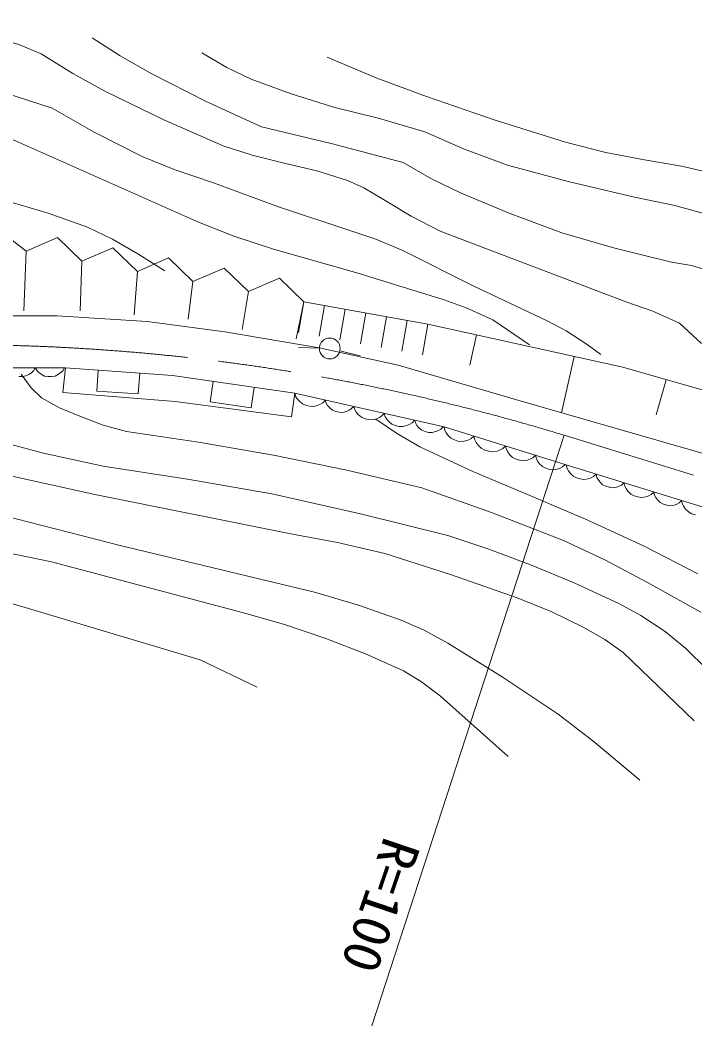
# Model space of a CAD drawing. Units: millimetres, scale not verified. Extents: x 40000 to 680000, y 20000 to 380000.
# Drawn here: x 212904 to 245312, y 283644 to 331974 of the extents above; entities that cross this region are included whole.
import ezdxf
from ezdxf.enums import TextEntityAlignment as Align

# ---------------------------------------------------------------- set-up
doc = ezdxf.new("R2010")
doc.units = ezdxf.units.MM
doc.header["$LTSCALE"] = 1000
doc.linetypes.add('CHAIN', pattern=[18.5, 12, -1.5, 3.5, -1.5])
for name, color, linetype, lineweight in [('M-BGD', 7, 'Continuous', 13), ('M-BMK', 2, 'CHAIN', 13), ('M-STR-HTXT', 7, 'Continuous', 13)]:
    doc.layers.add(name, color=color, linetype=linetype, lineweight=lineweight)
doc.styles.add('ＭＳ ゴシック', font='')
doc.styles.get('ＭＳ ゴシック').set_extended_font_data('MS Gothic')

msp = doc.modelspace()

# ---------------------------------------------------------------- linework, layer by layer
at = {"layer": 'M-BGD'}
for p, q in [((211754, 321993), (213200, 320875)), ((213200, 320875), (214696, 321521)), ((214696, 321521), (215867, 320388)), ((215867, 320388), (217362, 321034)), ((217362, 321034), (218534, 319901)), ((213200, 320875), (213082, 317997)), ((218534, 319901), (220029, 320547)), ((220029, 320547), (221201, 319414)), ((215867, 320388), (215790, 317997)), ((221201, 319414), (222696, 320060)), ((222696, 320060), (223867, 318927)), ((218534, 319901), (218389, 317809)), ((223867, 318927), (225363, 319573)), ((225363, 319573), (226534, 318440)), ((221201, 319414), (220979, 317597)), ((223867, 318927), (223569, 317102)), ((226534, 318440), (226158, 316655)), ((226534, 318440), (226267, 316964)), ((226534, 318440), (232491, 317361)), ((227527, 318260), (227260, 316784)), ((228520, 318080), (228253, 316604)), ((203088, 317765), (214676, 317765)), ((214676, 317765), (219012, 317496)), ((229513, 317901), (229246, 316425)), ((230506, 317721), (230238, 316245)), ((231499, 317541), (231231, 316065)), ((219012, 317496), (222733, 316998)), ((232491, 317361), (232224, 315885)), ((232491, 317361), (241846, 315294)), ((222733, 316998), (227261, 316230)), ((234830, 316844), (234511, 315401)), ((227277, 316212), (226278, 316246)), ((227261, 316230), (231059, 315386)), ((228263, 316077), (229234, 315841)), ((239507, 315811), (238908, 313102)), ((203534, 315301), (215080, 315260)), ((213465, 315042), (213550, 315126)), ((213550, 315126), (213634, 315265)), ((213634, 315265), (213718, 315125)), ((213718, 315125), (213801, 315041)), ((214865, 315037), (214950, 315121)), ((214950, 315121), (215034, 315261)), ((214959, 314086), (215080, 315260)), ((215080, 315260), (220223, 314896)), ((216654, 315149), (216584, 314151)), ((231059, 315386), (236700, 313736)), ((241846, 315294), (250215, 312903)), ((212849, 314848), (213017, 314848)), ((213017, 314848), (213185, 314875)), ((213185, 314875), (213353, 314958)), ((213353, 314958), (213465, 315042)), ((213801, 315041), (213913, 314957)), ((213913, 314957), (214081, 314872)), ((214081, 314872), (214249, 314843)), ((214249, 314843), (214417, 314843)), ((214417, 314843), (214585, 314870)), ((214585, 314870), (214753, 314954)), ((214753, 314954), (214865, 315037)), ((218579, 314010), (218649, 315007)), ((220223, 314896), (226096, 314045)), ((243938, 314696), (243456, 313011)), ((216584, 314151), (218579, 314010)), ((222170, 314614), (222027, 313624)), ((224006, 313338), (224149, 314327)), ((220345, 313641), (214959, 314086)), ((226096, 314045), (225934, 312912)), ((226096, 314045), (233264, 312426)), ((226096, 314045), (226150, 313879)), ((226150, 313879), (226218, 313772)), ((226218, 313772), (226315, 313657)), ((227438, 313588), (227559, 313715)), ((227559, 313715), (227610, 313560)), ((236700, 313736), (247251, 310705)), ((225934, 312912), (220345, 313641)), ((222027, 313624), (224006, 313338)), ((226315, 313657), (226471, 313530)), ((226471, 313530), (226640, 313461)), ((226640, 313461), (226816, 313421)), ((226816, 313421), (226998, 313411)), ((226998, 313411), (227193, 313459)), ((227193, 313459), (227330, 313520)), ((227330, 313520), (227438, 313588)), ((227610, 313560), (227673, 313459)), ((227673, 313459), (227764, 313353)), ((227764, 313353), (227909, 313234)), ((227909, 313234), (228067, 313169)), ((228583, 313168), (228711, 313225)), ((228711, 313225), (228811, 313288)), ((228811, 313288), (228924, 313406)), ((228924, 313406), (228979, 313240)), ((228979, 313240), (229047, 313132)), ((228067, 313169), (228231, 313132)), ((228231, 313132), (228401, 313123)), ((228401, 313123), (228583, 313168)), ((229047, 313132), (229144, 313018)), ((229144, 313018), (229300, 312891)), ((229300, 312891), (229469, 312822)), ((229469, 312822), (229644, 312782)), ((229644, 312782), (229827, 312772)), ((229827, 312772), (230022, 312820)), ((230022, 312820), (230159, 312881)), ((230159, 312881), (230266, 312949)), ((230266, 312949), (230387, 313076)), ((230387, 313076), (230442, 312909)), ((230442, 312909), (230510, 312802)), ((230510, 312802), (230607, 312688)), ((231730, 312618), (231850, 312745)), ((231850, 312745), (231902, 312590)), ((230607, 312688), (230763, 312560)), ((230763, 312560), (230932, 312491)), ((230932, 312491), (231107, 312452)), ((231107, 312452), (231290, 312441)), ((231290, 312441), (231485, 312489)), ((231485, 312489), (231622, 312551)), ((231622, 312551), (231730, 312618)), ((231902, 312590), (231965, 312489)), ((231965, 312489), (232056, 312383)), ((232056, 312383), (232201, 312264)), ((232201, 312264), (232359, 312200)), ((232875, 312198), (233003, 312255)), ((233003, 312255), (233103, 312318)), ((233103, 312318), (233216, 312436)), ((233264, 312426), (239136, 310603)), ((233264, 312426), (233305, 312256)), ((233305, 312256), (233364, 312143)), ((232359, 312200), (232523, 312162)), ((232523, 312162), (232693, 312153)), ((232693, 312153), (232875, 312198)), ((233364, 312143), (233452, 312022)), ((233452, 312022), (233598, 311882)), ((233598, 311882), (233761, 311800)), ((233761, 311800), (233932, 311747)), ((233932, 311747), (234113, 311722)), ((234113, 311722), (234312, 311755)), ((234312, 311755), (234453, 311805)), ((234453, 311805), (234566, 311864)), ((234566, 311864), (234696, 311981)), ((234696, 311981), (234740, 311800)), ((234740, 311800), (234804, 311680)), ((234804, 311680), (234897, 311550)), ((234897, 311550), (235052, 311401)), ((235052, 311401), (235226, 311314)), ((235226, 311314), (235410, 311257)), ((235410, 311257), (235603, 311231)), ((235603, 311231), (235814, 311265)), ((235814, 311265), (235965, 311319)), ((235965, 311319), (236085, 311382)), ((236085, 311382), (236224, 311507)), ((236224, 311507), (236266, 311337)), ((236266, 311337), (236325, 311224)), ((236325, 311224), (236413, 311103)), ((236413, 311103), (236558, 310963)), ((236558, 310963), (236721, 310881)), ((236721, 310881), (236893, 310828)), ((236893, 310828), (237074, 310803)), ((237074, 310803), (237273, 310836)), ((237273, 310836), (237414, 310886)), ((237414, 310886), (237526, 310946)), ((237526, 310946), (237657, 311062)), ((237657, 311062), (237698, 310892)), ((237698, 310892), (237758, 310780)), ((237758, 310780), (237846, 310658)), ((237846, 310658), (237991, 310519)), ((237991, 310519), (238154, 310437)), ((238154, 310437), (238326, 310383)), ((238326, 310383), (238507, 310359)), ((238507, 310359), (238705, 310391)), ((238705, 310391), (238846, 310442)), ((238846, 310442), (238959, 310501)), ((238959, 310501), (239089, 310618)), ((239136, 310603), (247478, 308011)), ((239136, 310603), (239177, 310433)), ((239177, 310433), (239236, 310321)), ((239236, 310321), (239324, 310199)), ((239324, 310199), (239469, 310060)), ((239469, 310060), (239632, 309978)), ((239632, 309978), (239804, 309924)), ((239804, 309924), (239985, 309900)), ((239985, 309900), (240184, 309932)), ((240184, 309932), (240325, 309982)), ((240325, 309982), (240438, 310042)), ((240438, 310042), (240568, 310158)), ((240568, 310158), (240607, 310000)), ((240607, 310000), (240662, 309894)), ((240662, 309894), (240744, 309781)), ((240744, 309781), (240880, 309651)), ((240880, 309651), (241032, 309574)), ((241032, 309574), (241192, 309525)), ((241192, 309525), (241361, 309501)), ((241361, 309501), (241546, 309532)), ((241546, 309532), (241678, 309579)), ((241678, 309579), (241783, 309634)), ((241783, 309634), (241905, 309743)), ((241905, 309743), (241947, 309573)), ((241947, 309573), (242006, 309460)), ((242006, 309460), (242094, 309339)), ((242094, 309339), (242239, 309199)), ((242239, 309199), (242402, 309117)), ((242402, 309117), (242574, 309064)), ((242574, 309064), (242755, 309039)), ((242755, 309039), (242953, 309072)), ((242953, 309072), (243094, 309122)), ((243094, 309122), (243207, 309181)), ((243207, 309181), (243338, 309298)), ((243338, 309298), (243376, 309139)), ((243376, 309139), (243432, 309034)), ((243432, 309034), (243514, 308921)), ((243514, 308921), (243649, 308791)), ((244553, 308774), (244675, 308882)), ((244675, 308882), (244716, 308712)), ((243649, 308791), (243801, 308714)), ((243801, 308714), (243962, 308664)), ((243962, 308664), (244130, 308641)), ((244130, 308641), (244316, 308671)), ((244316, 308671), (244448, 308718)), ((244448, 308718), (244553, 308774)), ((244716, 308712), (244775, 308600)), ((244775, 308600), (244863, 308478)), ((244863, 308478), (245008, 308339)), ((245008, 308339), (245171, 308257)), ((245171, 308257), (245343, 308203))]:
    msp.add_line(p, q, dxfattribs=at)
for points in [[(209371, 331974), (210479, 331513), (211690, 331132), (212847, 330798), (213916, 330359), (215441, 329401), (216969, 328565), (219803, 327186), (222657, 325934), (224042, 325487), (225593, 325099), (227150, 324727), (228620, 324268), (229404, 323914), (230443, 323311), (231680, 322546), (233079, 321827), (242040, 318426), (243292, 317982), (244572, 317412), (245631, 316436)], [(216367, 331126), (217711, 330253), (219236, 329396), (221814, 328080), (224499, 326842), (227837, 326053), (231300, 325125), (232669, 324349), (234091, 323664), (236397, 322699), (238922, 321756), (241471, 321011), (244189, 320342), (245154, 320179), (246108, 319900)], [(221625, 330405), (222837, 329702), (223995, 329143), (225928, 328433), (228027, 327777), (230165, 327252), (232349, 326599), (234205, 325787), (236309, 325002), (239222, 324215), (242416, 323469), (244350, 323059), (246315, 322523)], [(227644, 330198), (230041, 329191), (232415, 328310), (235676, 327178), (239094, 326103), (241034, 325615), (242889, 325257), (244662, 324953), (246546, 324517)], [(200260, 328972), (201455, 328954), (202850, 328819), (204232, 328576), (205704, 328199), (207816, 327564), (210147, 326975), (211495, 326604), (212676, 326179), (221469, 322259), (223176, 321589), (225075, 320966), (229070, 319833), (233273, 318528), (234331, 318152), (235605, 317577), (237370, 316370)], [(212115, 328492), (214435, 327744), (216455, 326596), (218770, 325414), (220303, 324793), (222199, 324148), (225314, 323006), (228694, 321880), (229994, 321449), (231280, 320902), (234660, 319200), (238225, 317523), (239137, 317049), (240137, 316388), (240790, 315904)], [(171650, 324546), (174439, 324290), (177199, 324155), (179380, 324214), (181574, 324380), (184016, 324692), (186777, 325156), (189015, 325614), (191282, 325958), (194588, 325914), (197812, 325980), (200019, 326187), (202404, 326265), (203590, 326073), (204640, 325803), (208570, 324455), (212525, 323212), (214257, 322695), (216137, 322017), (217348, 321442), (218562, 320747), (219857, 319932)], [(199986, 314863), (201086, 314382), (202142, 314039), (211497, 311839), (214029, 311171), (216890, 310537), (221044, 309906), (224987, 309208), (229252, 308250), (233440, 307202), (235369, 306572), (237415, 305793), (239518, 304931), (241697, 303925), (242708, 303372), (243878, 302601), (244870, 301774), (245878, 300782), (252560, 293796), (255155, 291482)], [(212959, 314961), (213433, 314305), (213926, 313828), (214801, 313342), (215767, 312936), (216889, 312509), (218006, 312203), (221473, 311696), (225078, 311063), (228592, 310348), (232200, 309497), (235543, 308309), (238998, 306968), (240989, 306033), (243041, 304949), (245590, 303527)], [(199597, 312910), (203179, 312173), (207074, 311261), (216499, 309185), (225979, 307270), (228144, 306871), (230425, 306336), (233572, 305340), (236771, 304221), (238436, 303539), (239949, 302811), (240989, 302208), (241863, 301584), (245280, 298308)], [(229996, 312806), (230982, 312121), (232096, 311476), (234643, 310286), (237280, 309171), (240170, 307948), (242912, 306673), (245450, 305360)], [(172869, 306434), (174122, 306297), (175441, 306265), (178374, 306647), (181224, 307121), (184682, 307949), (188262, 308696), (189542, 308831), (190949, 308860), (191807, 308771), (192776, 308544), (194308, 308065), (195887, 307690), (199291, 307059), (202987, 306264), (212226, 304013), (221553, 301235), (224295, 299928)], [(208325, 309123), (217704, 306722), (227040, 304481), (229153, 303864), (231210, 303146), (232307, 302661), (233451, 302029), (236054, 300413), (238745, 298620), (240414, 297347), (242251, 295801), (242661, 295448)], [(209888, 306873), (214418, 305938), (223625, 303489), (225549, 302945), (227589, 302255), (229495, 301530), (231323, 300701), (232178, 300179), (233096, 299483), (236342, 296589)]]:
    msp.add_lwpolyline(points, dxfattribs=at)
msp.add_circle((227777, 316195), 500, dxfattribs=at)
at = {"layer": 'M-BMK'}
msp.add_line((262918, 304660), (239037, 312026), dxfattribs=at)
msp.add_arc((209862, 216376), 100000, 73.03729, 94.86984, dxfattribs=at)
at = {"layer": 'M-STR-HTXT'}
msp.add_line((239037, 312026), (229801, 283644), dxfattribs=at)

# ---------------------------------------------------------------- texts
at = {"layer": 'M-STR-HTXT', "style": 'ＭＳ ゴシック', "width": 1.05}
msp.add_text('R=100', height=1833, rotation=251.2, dxfattribs=at).set_placement((229889, 292996), align=Align.BOTTOM_LEFT)

doc.saveas('drawing.dxf')
